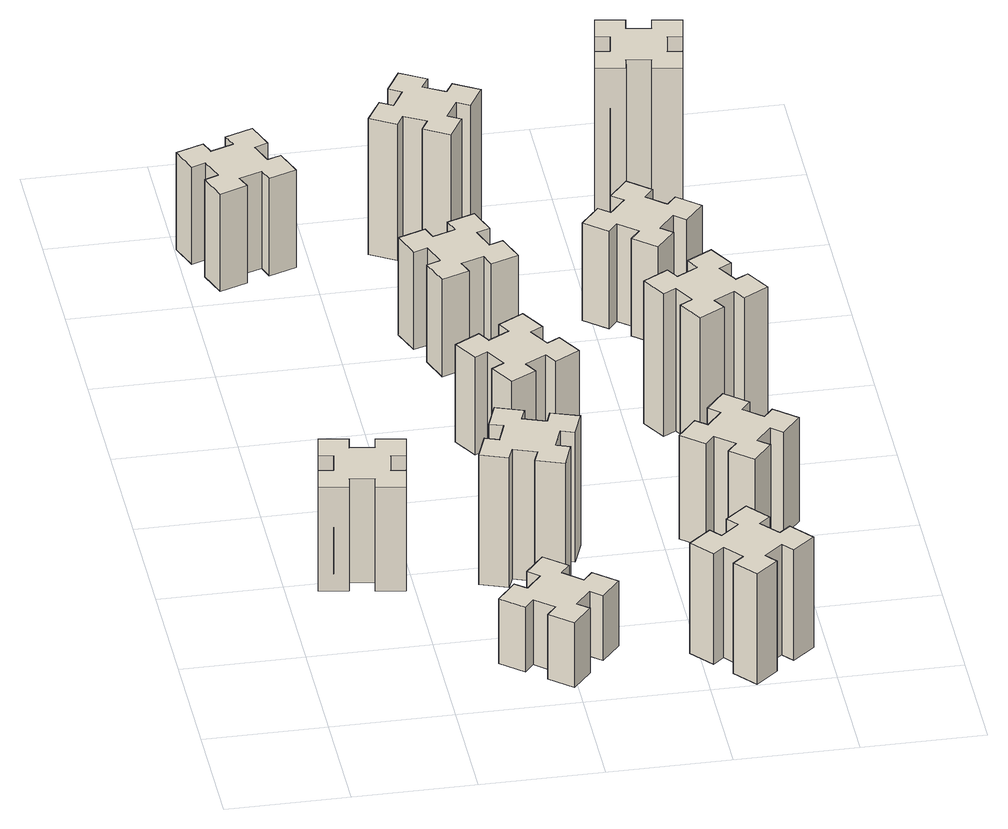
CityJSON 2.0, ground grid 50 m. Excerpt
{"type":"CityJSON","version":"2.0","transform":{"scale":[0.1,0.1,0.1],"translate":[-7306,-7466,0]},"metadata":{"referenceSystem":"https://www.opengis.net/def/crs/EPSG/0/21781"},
"CityObjects":{
"building1":{"type":"Building","attributes":{"class":"1000","function":"1000","usage":"1000","yearOfConstruction":2016,"roofType":"1000","measuredHeight":48,"storeysAboveGround":30,"storeysBelowGround":0},"geometry":[{"type":"Solid","lod":"1","boundaries":[[[[0,1,2,3,4,5,6,7,8,9,10,11,12,13,14,15,16,17,18,19]],[[17,16,20,21]],[[16,15,22,20]],[[15,14,23,22]],[[14,13,24,23]],[[13,12,25,24]],[[12,11,26,25]],[[11,10,27,26]],[[10,9,28,27]],[[9,8,29,28]],[[8,7,30,29]],[[7,6,31,30]],[[6,5,32,31]],[[5,4,33,32]],[[4,3,34,33]],[[3,2,35,34]],[[2,1,36,35]],[[1,0,37,36]],[[0,19,38,37]],[[19,18,39,38]],[[18,17,21,39]],[[24,25,26,27,28,29,30,31,32,33,34,35,36,37,38,39,21,20,22,23]]]]}]},
"building2":{"type":"Building","attributes":{"class":"1000","function":"1000","usage":"1000","yearOfConstruction":2016,"roofType":"1000","measuredHeight":30,"storeysAboveGround":30,"storeysBelowGround":0},"geometry":[{"type":"Solid","lod":"1","boundaries":[[[[40,41,42,43,44,45,46,47,48,49,50,51,52,53,54,55,56,57,58,59]],[[57,56,60,61]],[[56,55,62,60]],[[55,54,63,62]],[[54,53,64,63]],[[53,52,65,64]],[[52,51,66,65]],[[51,50,67,66]],[[50,49,68,67]],[[49,48,69,68]],[[48,47,70,69]],[[47,46,71,70]],[[46,45,72,71]],[[45,44,73,72]],[[44,43,74,73]],[[43,42,75,74]],[[42,41,76,75]],[[41,40,77,76]],[[40,59,78,77]],[[59,58,79,78]],[[58,57,61,79]],[[64,65,66,67,68,69,70,71,72,73,74,75,76,77,78,79,61,60,62,63]]]]}]},
"building3":{"type":"Building","attributes":{"class":"1000","function":"1000","usage":"1000","yearOfConstruction":2016,"roofType":"1000","measuredHeight":45,"storeysAboveGround":30,"storeysBelowGround":0},"geometry":[{"type":"Solid","lod":"1","boundaries":[[[[80,81,82,83,84,85,86,87,88,89,90,91,92,93,94,95,96,97,98,99]],[[97,96,100,101]],[[96,95,102,100]],[[95,94,103,102]],[[94,93,104,103]],[[93,92,105,104]],[[92,91,106,105]],[[91,90,107,106]],[[90,89,108,107]],[[89,88,109,108]],[[88,87,110,109]],[[87,86,111,110]],[[86,85,112,111]],[[85,84,113,112]],[[84,83,114,113]],[[83,82,115,114]],[[82,81,116,115]],[[81,80,117,116]],[[80,99,118,117]],[[99,98,119,118]],[[98,97,101,119]],[[104,105,106,107,108,109,110,111,112,113,114,115,116,117,118,119,101,100,102,103]]]]}]},
"building4":{"type":"Building","attributes":{"class":"1000","function":"1000","usage":"1000","yearOfConstruction":2016,"roofType":"1000","measuredHeight":60,"storeysAboveGround":30,"storeysBelowGround":0},"geometry":[{"type":"Solid","lod":"1","boundaries":[[[[120,121,122,123,124,125,126,127,128,129,130,131,132,133,134,135,136,137,138,139]],[[137,136,140,141]],[[136,135,142,140]],[[135,134,143,142]],[[134,133,144,143]],[[133,132,145,144]],[[132,131,146,145]],[[131,130,147,146]],[[130,129,148,147]],[[129,128,149,148]],[[128,127,150,149]],[[127,126,151,150]],[[126,125,152,151]],[[125,124,153,152]],[[124,123,154,153]],[[123,122,155,154]],[[122,121,156,155]],[[121,120,157,156]],[[120,139,158,157]],[[139,138,159,158]],[[138,137,141,159]],[[144,145,146,147,148,149,150,151,152,153,154,155,156,157,158,159,141,140,142,143]]]]}]},
"building5":{"type":"Building","attributes":{"class":"1000","function":"1000","usage":"1000","yearOfConstruction":2016,"roofType":"1000","measuredHeight":45,"storeysAboveGround":30,"storeysBelowGround":0},"geometry":[{"type":"Solid","lod":"1","boundaries":[[[[160,161,162,163,164,165,166,167,168,169,170,171,172,173,174,175,176,177,178,179]],[[177,176,180,181]],[[176,175,182,180]],[[175,174,183,182]],[[174,173,184,183]],[[173,172,185,184]],[[172,171,186,185]],[[171,170,187,186]],[[170,169,188,187]],[[169,168,189,188]],[[168,167,190,189]],[[167,166,191,190]],[[166,165,192,191]],[[165,164,193,192]],[[164,163,194,193]],[[163,162,195,194]],[[162,161,196,195]],[[161,160,197,196]],[[160,179,198,197]],[[179,178,199,198]],[[178,177,181,199]],[[184,185,186,187,188,189,190,191,192,193,194,195,196,197,198,199,181,180,182,183]]]]}]},
"building6":{"type":"Building","attributes":{"class":"1000","function":"1000","usage":"1000","yearOfConstruction":2016,"roofType":"1000","measuredHeight":45,"storeysAboveGround":30,"storeysBelowGround":0},"geometry":[{"type":"Solid","lod":"1","boundaries":[[[[200,201,202,203,204,205,206,207,208,209,210,211,212,213,214,215,216,217,218,219]],[[217,216,220,221]],[[216,215,222,220]],[[215,214,223,222]],[[214,213,224,223]],[[213,212,225,224]],[[212,211,226,225]],[[211,210,227,226]],[[210,209,228,227]],[[209,208,229,228]],[[208,207,230,229]],[[207,206,231,230]],[[206,205,232,231]],[[205,204,233,232]],[[204,203,234,233]],[[203,202,235,234]],[[202,201,236,235]],[[201,200,237,236]],[[200,219,238,237]],[[219,218,239,238]],[[218,217,221,239]],[[224,225,226,227,228,229,230,231,232,233,234,235,236,237,238,239,221,220,222,223]]]]}]},
"building7":{"type":"Building","attributes":{"class":"1000","function":"1000","usage":"1000","yearOfConstruction":2016,"roofType":"1000","measuredHeight":51,"storeysAboveGround":30,"storeysBelowGround":0},"geometry":[{"type":"Solid","lod":"1","boundaries":[[[[240,241,242,243,244,245,246,247,248,249,250,251,252,253,254,255,256,257,258,259]],[[257,256,260,261]],[[256,255,262,260]],[[255,254,263,262]],[[254,253,264,263]],[[253,252,265,264]],[[252,251,266,265]],[[251,250,267,266]],[[250,249,268,267]],[[249,248,269,268]],[[248,247,270,269]],[[247,246,271,270]],[[246,245,272,271]],[[245,244,273,272]],[[244,243,274,273]],[[243,242,275,274]],[[242,241,276,275]],[[241,240,277,276]],[[240,259,278,277]],[[259,258,279,278]],[[258,257,261,279]],[[264,265,266,267,268,269,270,271,272,273,274,275,276,277,278,279,261,260,262,263]]]]}]},
"building8":{"type":"Building","attributes":{"class":"1000","function":"1000","usage":"1000","yearOfConstruction":2016,"roofType":"1000","measuredHeight":63,"storeysAboveGround":30,"storeysBelowGround":0},"geometry":[{"type":"Solid","lod":"1","boundaries":[[[[280,281,282,283,284,285,286,287,288,289,290,291,292,293,294,295,296,297,298,299]],[[297,296,300,301]],[[296,295,302,300]],[[295,294,303,302]],[[294,293,304,303]],[[293,292,305,304]],[[292,291,306,305]],[[291,290,307,306]],[[290,289,308,307]],[[289,288,309,308]],[[288,287,310,309]],[[287,286,311,310]],[[286,285,312,311]],[[285,284,313,312]],[[284,283,314,313]],[[283,282,315,314]],[[282,281,316,315]],[[281,280,317,316]],[[280,299,318,317]],[[299,298,319,318]],[[298,297,301,319]],[[304,305,306,307,308,309,310,311,312,313,314,315,316,317,318,319,301,300,302,303]]]]}]},
"building9":{"type":"Building","attributes":{"class":"1000","function":"1000","usage":"1000","yearOfConstruction":2016,"roofType":"1000","measuredHeight":48,"storeysAboveGround":30,"storeysBelowGround":0},"geometry":[{"type":"Solid","lod":"1","boundaries":[[[[320,321,322,323,324,325,326,327,328,329,330,331,332,333,334,335,336,337,338,339]],[[337,336,340,341]],[[336,335,342,340]],[[335,334,343,342]],[[334,333,344,343]],[[333,332,345,344]],[[332,331,346,345]],[[331,330,347,346]],[[330,329,348,347]],[[329,328,349,348]],[[328,327,350,349]],[[327,326,351,350]],[[326,325,352,351]],[[325,324,353,352]],[[324,323,354,353]],[[323,322,355,354]],[[322,321,356,355]],[[321,320,357,356]],[[320,339,358,357]],[[339,338,359,358]],[[338,337,341,359]],[[344,345,346,347,348,349,350,351,352,353,354,355,356,357,358,359,341,340,342,343]]]]}]},
"building10":{"type":"Building","attributes":{"class":"1000","function":"1000","usage":"1000","yearOfConstruction":2016,"roofType":"1000","measuredHeight":66,"storeysAboveGround":30,"storeysBelowGround":0},"geometry":[{"type":"Solid","lod":"1","boundaries":[[[[360,361,362,363,364,365,366,367,368,369,370,371,372,373,374,375,376,377,378,379]],[[377,376,380,381]],[[376,375,382,380]],[[375,374,383,382]],[[374,373,384,383]],[[373,372,385,384]],[[372,371,386,385]],[[371,370,387,386]],[[370,369,388,387]],[[369,368,389,388]],[[368,367,390,389]],[[367,366,391,390]],[[366,365,392,391]],[[365,364,393,392]],[[364,363,394,393]],[[363,362,395,394]],[[362,361,396,395]],[[361,360,397,396]],[[360,379,398,397]],[[379,378,399,398]],[[378,377,381,399]],[[384,385,386,387,388,389,390,391,392,393,394,395,396,397,398,399,381,380,382,383]]]]}]},
"building11":{"type":"Building","attributes":{"class":"1000","function":"1000","usage":"1000","yearOfConstruction":2016,"roofType":"1000","measuredHeight":45,"storeysAboveGround":30,"storeysBelowGround":0},"geometry":[{"type":"Solid","lod":"1","boundaries":[[[[400,401,402,403,404,405,406,407,408,409,410,411,412,413,414,415,416,417,418,419]],[[417,416,420,421]],[[416,415,422,420]],[[415,414,423,422]],[[414,413,424,423]],[[413,412,425,424]],[[412,411,426,425]],[[411,410,427,426]],[[410,409,428,427]],[[409,408,429,428]],[[408,407,430,429]],[[407,406,431,430]],[[406,405,432,431]],[[405,404,433,432]],[[404,403,434,433]],[[403,402,435,434]],[[402,401,436,435]],[[401,400,437,436]],[[400,419,438,437]],[[419,418,439,438]],[[418,417,421,439]],[[424,425,426,427,428,429,430,431,432,433,434,435,436,437,438,439,421,420,422,423]]]]}]},
"building12":{"type":"Building","attributes":{"class":"1000","function":"1000","usage":"1000","yearOfConstruction":2016,"roofType":"1000","measuredHeight":81,"storeysAboveGround":30,"storeysBelowGround":0},"geometry":[{"type":"Solid","lod":"1","boundaries":[[[[440,441,442,443,444,445,446,447,448,449,450,451,452,453,454,455,456,457,458,459]],[[457,456,460,461]],[[456,455,462,460]],[[455,454,463,462]],[[454,453,464,463]],[[453,452,465,464]],[[452,451,466,465]],[[451,450,467,466]],[[450,449,468,467]],[[449,448,469,468]],[[448,447,470,469]],[[447,446,471,470]],[[446,445,472,471]],[[445,444,473,472]],[[444,443,474,473]],[[443,442,475,474]],[[442,441,476,475]],[[441,440,477,476]],[[440,459,478,477]],[[459,458,479,478]],[[458,457,461,479]],[[464,465,466,467,468,469,470,471,472,473,474,475,476,477,478,479,461,460,462,463]]]]}]}
},
"vertices":[
[425,1017,0],[442,1115,0],[501,1105,0],[522,1223,0],[404,1244,0],[394,1185,0],[295,1202,0],[306,1261,0],[187,1282,0],[167,1164,0],[226,1154,0],[208,1055,0],[149,1066,0],[128,947,0],[247,927,0],[257,986,0],[355,968,0],[345,909,0],[463,888,0],[484,1007,0],[355,968,480],[345,909,480],[257,986,480],[247,927,480],[128,947,480],[149,1066,480],[208,1055,480],[226,1154,480],[167,1164,480],[187,1282,480],[306,1261,480],[295,1202,480],[394,1185,480],[404,1244,480],[522,1223,480],[501,1105,480],[442,1115,480],[425,1017,480],[484,1007,480],[463,888,480],
[856,293,0],[933,229,0],[894,183,0],[986,106,0],[1063,198,0],[1017,236,0],[1082,313,0],[1128,274,0],[1205,366,0],[1113,443,0],[1074,397,0],[998,462,0],[1036,508,0],[944,585,0],[867,493,0],[913,454,0],[849,378,0],[803,416,0],[726,324,0],[818,247,0],[849,378,300],[803,416,300],[913,454,300],[867,493,300],[944,585,300],[1036,508,300],[998,462,300],[1074,397,300],[1113,443,300],[1205,366,300],[1128,274,300],[1082,313,300],[1017,236,300],[1063,198,300],[986,106,300],[894,183,300],[933,229,300],[856,293,300],[818,247,300],[726,324,300],
[235,3426,0],[141,3392,0],[120,3448,0],[7,3407,0],[49,3294,0],[105,3315,0],[139,3221,0],[83,3200,0],[124,3087,0],[237,3129,0],[216,3185,0],[310,3219,0],[330,3163,0],[443,3204,0],[402,3317,0],[346,3296,0],[312,3390,0],[368,3410,0],[327,3523,0],[214,3482,0],[312,3390,450],[368,3410,450],[346,3296,450],[402,3317,450],[443,3204,450],[330,3163,450],[310,3219,450],[216,3185,450],[237,3129,450],[124,3087,450],[83,3200,450],[139,3221,450],[105,3315,450],[49,3294,450],[7,3407,450],[120,3448,450],[141,3392,450],[235,3426,450],[214,3482,450],[327,3523,450],
[1052,901,0],[1086,995,0],[1142,974,0],[1183,1087,0],[1070,1128,0],[1050,1072,0],[956,1106,0],[977,1162,0],[864,1203,0],[823,1090,0],[879,1070,0],[845,976,0],[789,997,0],[747,884,0],[860,843,0],[881,899,0],[975,865,0],[954,809,0],[1067,767,0],[1108,880,0],[975,865,600],[954,809,600],[881,899,600],[860,843,600],[747,884,600],[789,997,600],[845,976,600],[879,1070,600],[823,1090,600],[864,1203,600],[977,1162,600],[956,1106,600],[1050,1072,600],[1070,1128,600],[1183,1087,600],[1142,974,600],[1086,995,600],[1052,901,600],[1108,880,600],[1067,767,600],
[945,1814,0],[995,1727,0],[943,1697,0],[1003,1593,0],[1107,1653,0],[1077,1705,0],[1164,1755,0],[1194,1703,0],[1298,1763,0],[1238,1867,0],[1186,1837,0],[1136,1924,0],[1188,1954,0],[1128,2058,0],[1024,1998,0],[1054,1946,0],[967,1896,0],[937,1948,0],[833,1888,0],[893,1784,0],[967,1896,450],[937,1948,450],[1054,1946,450],[1024,1998,450],[1128,2058,450],[1188,1954,450],[1136,1924,450],[1186,1837,450],[1238,1867,450],[1298,1763,450],[1194,1703,450],[1164,1755,450],[1077,1705,450],[1107,1653,450],[1003,1593,450],[943,1697,450],[995,1727,450],[945,1814,450],[893,1784,450],[833,1888,450],
[956,2445,0],[1050,2479,0],[1070,2423,0],[1183,2464,0],[1142,2577,0],[1086,2556,0],[1052,2650,0],[1108,2670,0],[1067,2783,0],[954,2742,0],[975,2686,0],[881,2652,0],[860,2708,0],[747,2667,0],[789,2554,0],[845,2575,0],[879,2481,0],[823,2460,0],[864,2347,0],[977,2389,0],[879,2481,450],[823,2460,450],[845,2575,450],[789,2554,450],[747,2667,450],[860,2708,450],[881,2652,450],[975,2686,450],[954,2742,450],[1067,2783,450],[1108,2670,450],[1052,2650,450],[1086,2556,450],[1142,2577,450],[1183,2464,450],[1070,2423,450],[1050,2479,450],[956,2445,450],[977,2389,450],[864,2347,450],
[1738,129,0],[1814,193,0],[1853,147,0],[1945,224,0],[1868,316,0],[1822,278,0],[1757,354,0],[1803,393,0],[1726,485,0],[1634,408,0],[1673,362,0],[1596,297,0],[1558,343,0],[1466,266,0],[1543,174,0],[1589,213,0],[1653,136,0],[1607,98,0],[1684,6,0],[1776,83,0],[1653,136,510],[1607,98,510],[1589,213,510],[1543,174,510],[1466,266,510],[1558,343,510],[1596,297,510],[1673,362,510],[1634,408,510],[1726,485,510],[1803,393,510],[1757,354,510],[1822,278,510],[1868,316,510],[1945,224,510],[1853,147,510],[1814,193,510],[1738,129,510],[1776,83,510],[1684,6,510],
[1064,3376,0],[977,3426,0],[1007,3478,0],[903,3538,0],[843,3434,0],[895,3404,0],[845,3317,0],[793,3347,0],[733,3243,0],[837,3183,0],[867,3235,0],[954,3185,0],[924,3133,0],[1028,3073,0],[1088,3177,0],[1036,3207,0],[1086,3294,0],[1138,3264,0],[1198,3368,0],[1094,3428,0],[1086,3294,630],[1138,3264,630],[1036,3207,630],[1088,3177,630],[1028,3073,630],[924,3133,630],[954,3185,630],[867,3235,630],[837,3183,630],[733,3243,630],[793,3347,630],[845,3317,630],[895,3404,630],[843,3434,630],[903,3538,630],[1007,3478,630],[977,3426,630],[1064,3376,630],[1094,3428,630],[1198,3368,630],
[1857,976,0],[1922,1053,0],[1968,1014,0],[2045,1106,0],[1953,1183,0],[1914,1137,0],[1838,1202,0],[1876,1248,0],[1784,1325,0],[1707,1233,0],[1753,1194,0],[1689,1118,0],[1643,1156,0],[1566,1064,0],[1658,987,0],[1696,1033,0],[1773,969,0],[1734,923,0],[1826,846,0],[1903,938,0],[1773,969,480],[1734,923,480],[1696,1033,480],[1658,987,480],[1566,1064,480],[1643,1156,480],[1689,1118,480],[1753,1194,480],[1707,1233,480],[1784,1325,480],[1876,1248,480],[1838,1202,480],[1914,1137,480],[1953,1183,480],[2045,1106,480],[1968,1014,480],[1922,1053,480],[1857,976,480],[1903,938,480],[1826,846,480],
[1926,1837,0],[1876,1924,0],[1928,1954,0],[1868,2058,0],[1764,1998,0],[1794,1946,0],[1707,1896,0],[1677,1948,0],[1573,1888,0],[1633,1784,0],[1685,1814,0],[1735,1727,0],[1683,1697,0],[1743,1593,0],[1847,1653,0],[1817,1705,0],[1904,1755,0],[1934,1703,0],[2038,1763,0],[1978,1867,0],[1904,1755,660],[1934,1703,660],[1817,1705,660],[1847,1653,660],[1743,1593,660],[1683,1697,660],[1735,1727,660],[1685,1814,660],[1633,1784,660],[1573,1888,660],[1677,1948,660],[1707,1896,660],[1794,1946,660],[1764,1998,660],[1868,2058,660],[1928,1954,660],[1876,1924,660],[1926,1837,660],[1978,1867,660],[2038,1763,660],
[1814,2717,0],[1738,2782,0],[1776,2828,0],[1684,2905,0],[1607,2813,0],[1653,2774,0],[1589,2698,0],[1543,2736,0],[1466,2644,0],[1558,2567,0],[1596,2613,0],[1673,2549,0],[1634,2503,0],[1726,2426,0],[1803,2518,0],[1757,2556,0],[1822,2633,0],[1868,2594,0],[1945,2686,0],[1853,2763,0],[1822,2633,450],[1868,2594,450],[1757,2556,450],[1803,2518,450],[1726,2426,450],[1634,2503,450],[1673,2549,450],[1596,2613,450],[1558,2567,450],[1466,2644,450],[1543,2736,450],[1589,2698,450],[1653,2774,450],[1607,2813,450],[1684,2905,450],[1776,2828,450],[1738,2782,450],[1814,2717,450],[1853,2763,450],[1945,2686,450],
[1905,3237,0],[1922,3335,0],[1981,3325,0],[2002,3443,0],[1884,3464,0],[1874,3405,0],[1775,3422,0],[1786,3481,0],[1667,3502,0],[1647,3384,0],[1706,3374,0],[1688,3275,0],[1629,3286,0],[1608,3167,0],[1727,3147,0],[1737,3206,0],[1835,3188,0],[1825,3129,0],[1943,3108,0],[1964,3227,0],[1835,3188,810],[1825,3129,810],[1737,3206,810],[1727,3147,810],[1608,3167,810],[1629,3286,810],[1688,3275,810],[1706,3374,810],[1647,3384,810],[1667,3502,810],[1786,3481,810],[1775,3422,810],[1874,3405,810],[1884,3464,810],[2002,3443,810],[1981,3325,810],[1922,3335,810],[1905,3237,810],[1964,3227,810],[1943,3108,810]
]}
